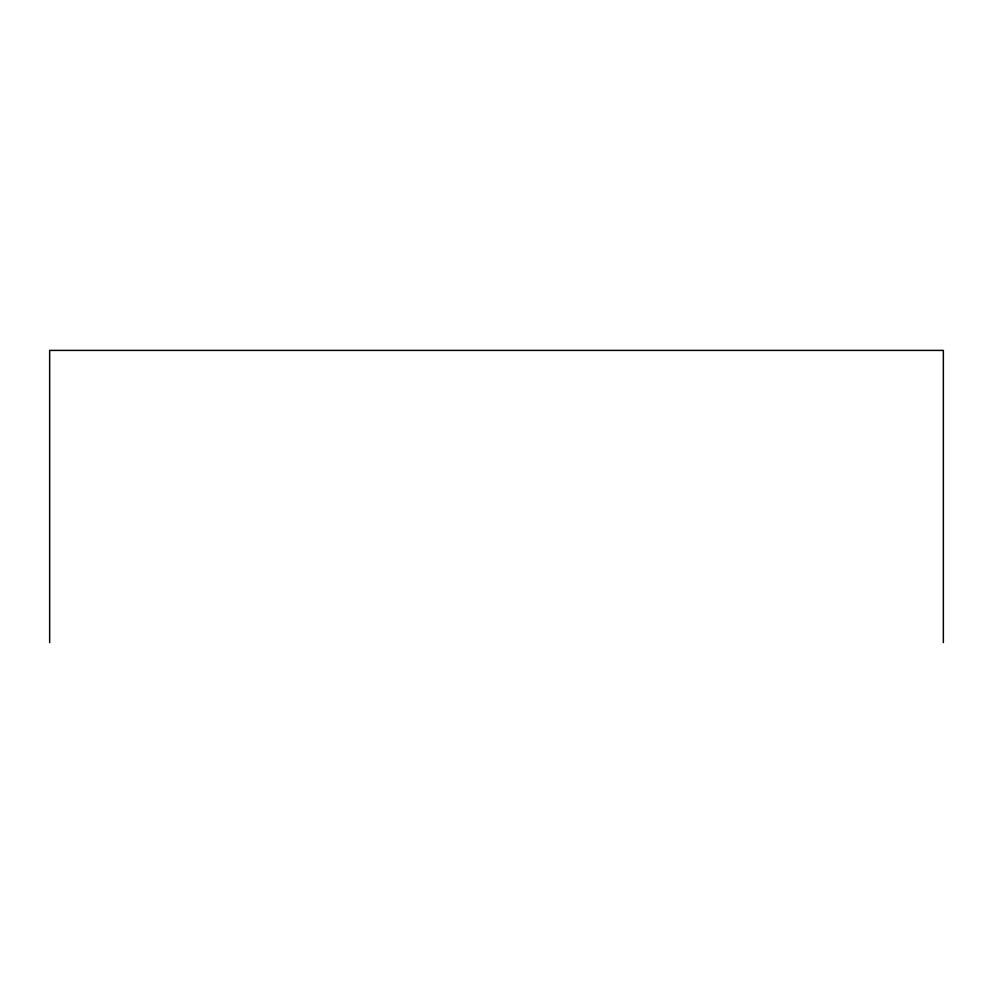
<?xml version="1.0" encoding="UTF-8"?>
<svg xmlns="http://www.w3.org/2000/svg" width="993" height="993" viewBox="0 0 993 993"><rect width="100%" height="100%" fill="white"/><g stroke="black" fill="none" stroke-linecap="round" stroke-linejoin="round"><path stroke-width="1.49" d="M943.35 642.595L943.35 350.405L49.65 350.405L49.65 642.595"/></g></svg>
